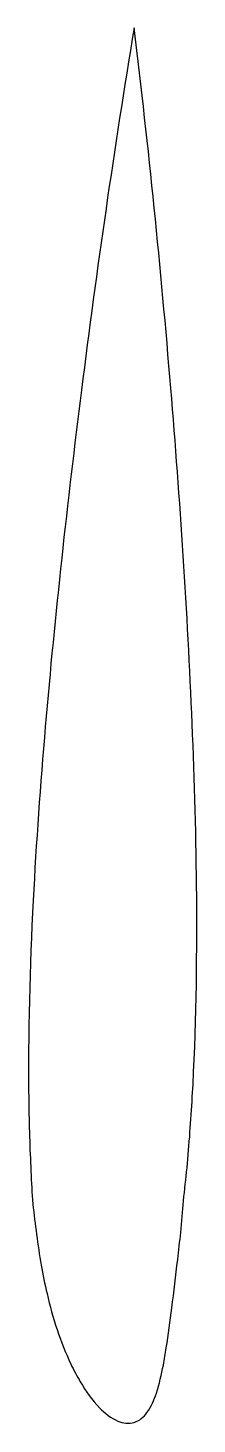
# Model space of a CAD drawing. Header units: millimetres. Extents: x -8 to 5, y 0 to 100.
import ezdxf

# ---------------------------------------------------------------- set-up
doc = ezdxf.new("R2010")
doc.units = ezdxf.units.MM
doc.layers.add('Shape2DView001', color=7, linetype='CONTINUOUS')

msp = doc.modelspace()

# ---------------------------------------------------------------- linework, layer by layer
at = {"layer": 'Shape2DView001'}
for points, knots in [([(0, 100), (-1.4385, 91.3657), (-2.68574, 82.7001), (-3.78822, 74.0167), (-4.80291, 65.9891), (-5.69566, 57.9453), (-6.38905, 49.8833), (-6.74386, 45.739), (-7.04377, 41.5897), (-7.25922, 37.4356), (-7.50538, 32.6546), (-7.64457, 27.8663), (-7.58069, 23.0787), (-7.56981, 22.2133), (-7.55058, 21.3482), (-7.523, 20.4833), (-7.49457, 19.6571), (-7.46109, 18.8309), (-7.42255, 18.0048), (-7.38732, 17.22), (-7.35145, 16.4348), (-7.27939, 15.653), (-7.21246, 14.9268), (-7.11431, 14.2034), (-7.01491, 13.4804), (-6.9139, 12.7458), (-6.8116, 12.0115), (-6.68521, 11.2811), (-6.56608, 10.5936), (-6.42618, 9.91016), (-6.2655, 9.2309), (-5.8551, 7.49746), (-5.31371, 5.78797), (-4.546, 4.17742), (-4.34, 3.74456), (-4.11493, 3.32187), (-3.8708, 2.90935), (-3.47361, 2.24401), (-3.02459, 1.60438), (-2.48317, 1.04729), (-2.10051, 0.659152), (-1.67094, 0.300742), (-1.16244, 0.088736), (-0.794157, -0.061613), (-0.388197, -0.12322), (0, 0)], [0, 0, 0, 0, 0.262597, 0.262597, 0.262597, 0.505344, 0.505344, 0.505344, 0.63013, 0.63013, 0.63013, 0.773759, 0.773759, 0.773759, 0.79972, 0.79972, 0.79972, 0.824525, 0.824525, 0.824525, 0.848087, 0.848087, 0.848087, 0.869973, 0.869973, 0.869973, 0.892212, 0.892212, 0.892212, 0.913139, 0.913139, 0.913139, 0.966609, 0.966609, 0.966609, 0.980975, 0.980975, 0.980975, 1.00424, 1.00424, 1.00424, 1.02064, 1.02064, 1.02064, 1.03248, 1.03248, 1.03248, 1.03248]), ([(0, 0), (0.386862, 0.115863), (0.690348, 0.383576), (0.926866, 0.699794), (1.23671, 1.11884), (1.43633, 1.60469), (1.60236, 2.09439), (1.82112, 2.75335), (1.97183, 3.43226), (2.10373, 4.113), (2.18137, 4.52082), (2.2524, 4.92977), (2.31682, 5.33988), (2.46815, 6.29595), (2.59572, 7.25556), (2.71832, 8.21566), (2.86575, 9.36528), (2.99893, 10.5165), (3.13471, 11.6676), (3.2149, 12.3187), (3.28884, 12.9704), (3.35654, 13.6227), (3.43167, 14.3785), (3.48707, 15.1362), (3.55926, 15.8923), (3.63445, 16.6799), (3.72785, 17.4656), (3.80649, 18.2528), (3.97174, 19.9449), (4.08655, 21.6418), (4.18899, 23.3386), (4.46386, 28.1186), (4.53684, 32.9083), (4.50163, 37.6954), (4.4696, 41.8373), (4.35294, 45.9783), (4.18067, 50.1167), (3.84354, 58.1407), (3.30579, 66.1553), (2.64373, 74.1587), (1.92502, 82.788), (1.06019, 91.4058), (0, 100)], [0, 0, 0, 0, 0.0117663, 0.0117663, 0.0117663, 0.0273092, 0.0273092, 0.0273092, 0.0481195, 0.0481195, 0.0481195, 0.0605719, 0.0605719, 0.0605719, 0.0896095, 0.0896095, 0.0896095, 0.124379, 0.124379, 0.124379, 0.144056, 0.144056, 0.144056, 0.166842, 0.166842, 0.166842, 0.190576, 0.190576, 0.190576, 0.24158, 0.24158, 0.24158, 0.385206, 0.385206, 0.385206, 0.509466, 0.509466, 0.509466, 0.750393, 0.750393, 0.750393, 1.01017, 1.01017, 1.01017, 1.01017])]:
    msp.add_open_spline(points, degree=3, knots=knots, dxfattribs=at)

doc.saveas('drawing.dxf')
